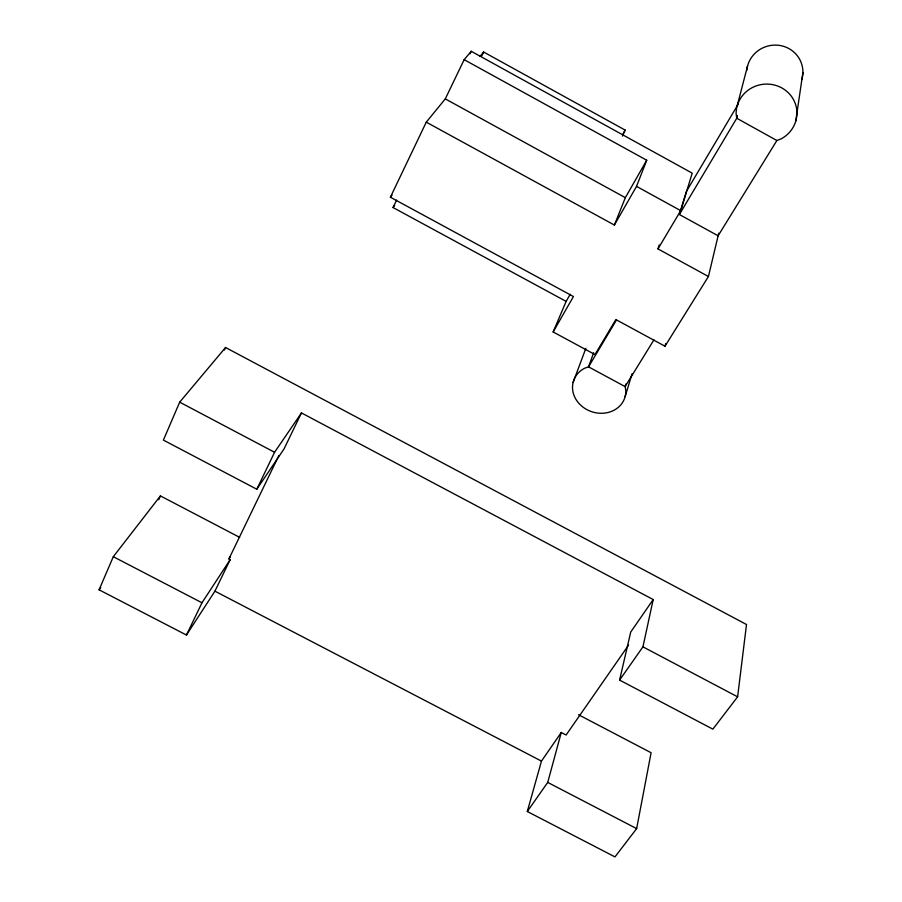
<?xml version="1.0" encoding="UTF-8"?>
<svg xmlns="http://www.w3.org/2000/svg" width="902" height="902" viewBox="0 0 902 902"><rect width="100%" height="100%" fill="white"/><g stroke="black" fill="none" stroke-linecap="round" stroke-linejoin="round"><path stroke-width="1.35" d="M737.611 696.84L746.506 624.511L225.556 347.507L179.69 402.168L163.397 440.097L256.799 489.234L284.062 448.858L301.46 412.924L653.195 599.559L642.946 646.847L619.595 680.085L712.862 729.143L737.611 696.84L642.946 646.847M795.756 121.139L802.915 72.532M628.57 645.122L566.106 735.006L561.269 732.48L541.471 761.108L527.298 811.507L614.972 856.9L636.643 828.611L651.097 752.73L578.543 714.756M619.595 680.085L630.712 632.077L653.195 599.559M570.199 294.277L566.129 301.392L553.152 331.959L595.004 354.576L615.863 319.556L664.988 346.221L708.431 276.497L718.747 233.144M737.441 115.524L736.754 118.241L679.364 214.507L718.116 235.794L776.881 140.52L781.346 138.773A30.42 29.247 -6.1 0 0 795.192 103.347A30.42 29.247 -6.1 0 0 761.344 84.551A30.42 29.247 -6.1 0 0 736.111 113.652L736.754 118.241L776.881 140.52M737.126 106.086L747.6 65.812M664.988 346.221L665.71 343.583M527.298 811.507L547.728 782.417L561.269 732.48M625.142 396.576L632.065 373.823M679.364 214.507L686.445 191.359L738.4 103.831M708.431 276.497L657.964 248.896L680.739 210.662L692.217 173.15L471.239 51.301L464.158 59.667L445.295 98.893L426.274 122.153L390.397 197.211L573.435 296.532L553.152 331.959M625.92 383.97L625.109 386.597L625.808 390.408A26.981 23.599 18.6 0 1 586.852 409.609A26.981 23.599 18.6 0 1 584.688 368.208L588.532 366.855L616.292 320.3M657.964 248.896L659.227 244.972M593.651 352.727L588.532 366.855L625.109 386.597L653.939 339.851M573.097 382.459L585.849 348.33M426.274 122.153L614.375 225.049L636.53 186.376L646.723 160.229L464.158 59.667M614.375 225.049L625.345 197.662L646.723 160.229M278.842 455.589L228.905 558.924L230.202 559.601L214.924 591.171L186.455 635.042L99.085 589.807L113.302 556.703L160.421 495.897L239.673 537.378M158.741 499.731L160.421 495.897M224.463 350.01L225.556 347.507M622.436 136.089L625.142 130.091L483.641 52.023L480.089 56.364M186.455 635.042L201.969 602.773L230.202 559.601M256.799 489.234L274.569 452.274L301.46 412.924M566.129 301.392L393.035 207.539L396.621 200.086M470.032 53.793L471.239 51.301M481.815 55.766L483.641 52.023M623.09 133.778L625.142 130.091M228.905 558.924L230.382 556.669M393.035 207.539L394.614 205.476M99.085 589.807L100.776 587.597M390.397 197.211L392.066 195.069M214.924 591.171L541.471 761.108M113.302 556.703L201.969 602.773M547.728 782.417L636.643 828.611M179.69 402.168L274.569 452.274M445.295 98.893L625.345 197.662M636.53 186.376L680.739 210.662M746.743 70.525A28.199 27.331 -15.3 0 1 779.926 45.483A28.199 27.331 -15.3 0 1 801.822 79.635"/></g></svg>
